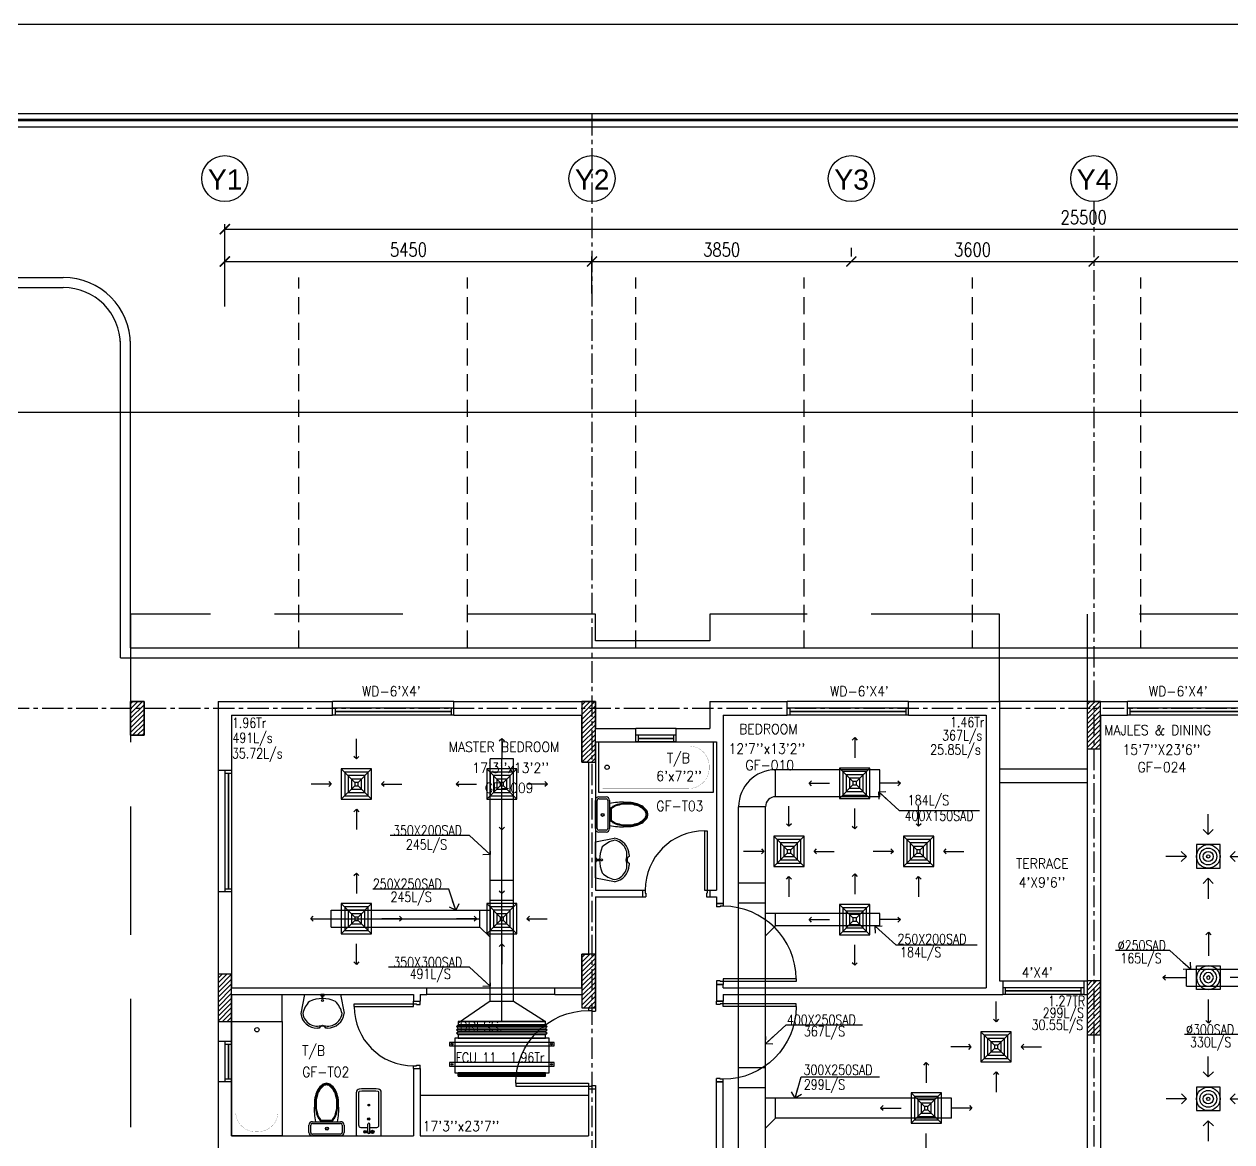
# Model space of a CAD drawing. Header units: millimetres. Extents: x -1288794 to 2153086, y -2701644 to -1335282.
# Drawn here: x 847987 to 865916, y -1480408 to -1463806 of the extents above; entities that cross this region are included whole.
import ezdxf
from ezdxf.enums import TextEntityAlignment as Align

# ---------------------------------------------------------------- set-up
doc = ezdxf.new("R2010")
doc.units = ezdxf.units.MM
doc.header["$LTSCALE"] = 100
doc.header["$PDMODE"] = 34
for name, pattern in [('CENTER', [50.8, 31.75, -6.35, 6.35, -6.35]), ('DASHED', [19.05, 12.7, -6.35]), ('DASHED2', [9.525, 6.35, -3.175])]:
    doc.linetypes.add(name, pattern=pattern)
for name, color, linetype in [('A-ANNO-DIMS', 1, 'Continuous'), ('A-ANNO-SYMB', 33, 'Continuous'), ('A-ANNO-TEXT', 8, 'Continuous'), ('A-AREA', 8, 'CENTER'), ('A-DOOR', 4, 'Continuous'), ('A-FLOR-OVHD', 4, 'DASHED2'), ('A-FLOR-PFIX', 8, 'Continuous'), ('A-FLOR-SPCL', 8, 'Continuous'), ('A-GLAZ', 5, 'Continuous'), ('A-GRID', 253, 'CENTER'), ('A-WALL-FULL', 8, 'Continuous'), ('AC-SAD', 3, 'Continuous'), ('AC-SAD TEXT', 3, 'Continuous'), ('FCU-AC', 160, 'Continuous'), ('L-WALK', 8, 'Continuous'), ('LOGO LINE', 7, 'Continuous'), ('LOGO1LINE', 7, 'Continuous'), ('RAD RIGHT', 1, 'Continuous'), ('RCD RIGHT', 1, 'Continuous'), ('S-COL- HACT.', 9, 'Continuous'), ('S-COL.', 8, 'Continuous'), ('SAD RIGHT', 3, 'Continuous'), ('SCD  RIGHT', 3, 'Continuous')]:
    doc.layers.add(name, color=color, linetype=linetype)
doc.styles.add('ROMANS', font='romans.shx', dxfattribs={"width": 0.8})
doc.styles.add('SANSSERIF', font='sas_____.pfb')
doc.styles.add('SIMPLEX', font='simplex.shx', dxfattribs={"width": 0.8})
doc.dimstyles.new('100 of DIM2', dxfattribs={"dimscale": 0, "dimtxt": 200, "dimasz": 150, "dimexe": 75, "dimexo": 200, "dimgap": 75, "dimtad": 1, "dimdec": 0, "dimrnd": 5, "dimzin": 0, "dimdsep": 46, "dimtxsty": 'ROMANS', "dimblk": 'ARCHTICK', "dimcen": 100, "dimclrd": 94, "dimclre": 94, "dimclrt": 2, "dimadec": 0, "dimazin": 0, "dimtfac": 1, "dimtdec": 0, "dimtofl": 0, "dimtmove": 2, "dimatfit": 3, "dimldrblk": 'OPEN90', "dimfxl": 75, "dimtolj": 1, "dimtzin": 0, "dimarcsym": 0})
pattern_1 = [(45, (1972922.05, -1109556.65), (-35.355339, 35.355339), [])]

# ---------------------------------------------------------------- blocks, each defined once
blk = doc.blocks.new('W-180')
for p, q in [((1800, 100), (0, 100)), ((1800, 0), (0, 0)), ((40, 0), (40, 100)), ((1760, 100), (1760, 0))]:
    blk.add_line(p, q)
at = {"linetype": 'Continuous'}
for p, q in [((1760, 53), (40, 53)), ((1760, 47), (40, 47))]:
    blk.add_line(p, q, dxfattribs=at)
blk = doc.blocks.new('D-120-R1')
for p, q in [((-80, 1180), (-40, 1180)), ((-80, 1180), (-80, 100)), ((-40, 1180), (-40, 55)), ((-1200, 100), (-1160, 100)), ((-1200, 100), (-1200, 0)), ((-1160, 100), (-1160, 55)), ((-1160, 55), (-1150, 55)), ((-1150, 55), (-1150, 0)), ((-80, 100), (0, 100)), ((-50, 55), (-40, 55)), ((-50, 55), (-50, 0)), ((-50, 0), (0, 0)), ((0, 100), (0, 0)), ((-1200, 0), (-1150, 0))]:
    blk.add_line(p, q)
at = {"linetype": 'Continuous'}
blk.add_arc((-80, 100), 1080, 90, 180, dxfattribs=at)
blk = doc.blocks.new('D-100-R1')
for p, q in [((-80, 980), (-80, 100)), ((-80, 980), (-40, 980)), ((-40, 980), (-40, 55)), ((-1000, 100), (-1000, 0)), ((-1000, 100), (-960, 100)), ((-960, 100), (-960, 55)), ((-960, 55), (-950, 55)), ((-950, 55), (-950, 0)), ((-80, 100), (0, 100)), ((-50, 55), (-50, 0)), ((-50, 55), (-40, 55)), ((-50, 0), (0, 0)), ((0, 100), (0, 0)), ((-1000, 0), (-950, 0))]:
    blk.add_line(p, q)
at = {"linetype": 'Continuous'}
blk.add_arc((-80, 100), 880, 90, 180, dxfattribs=at)
blk = doc.blocks.new('W-60')
for p, q in [((600, 100), (0, 100)), ((600, 0), (0, 0)), ((40, 0), (40, 100)), ((560, 100), (560, 0))]:
    blk.add_line(p, q)
at = {"linetype": 'Continuous'}
for p, q in [((560, 53), (40, 53)), ((560, 47), (40, 47))]:
    blk.add_line(p, q, dxfattribs=at)
blk = doc.blocks.new('BIDET-1')
for p, q in [((175, 0), (-175, 0)), ((-185, -10), (-185, -649)), ((-150, -155), (-150, -649)), ((-15, -125), (-120, -125)), ((-39, -59), (-69, -59)), ((-54, -44), (-54, -74)), ((-15, -54), (-15, -174)), ((15, -54), (15, -174)), ((120, -125), (15, -125)), ((39, -59), (69, -59)), ((54, -44), (54, -74)), ((150, -155), (150, -649)), ((185, -10), (185, -649)), ((12, -250), (-12, -250)), ((-9, -259), (9, -241)), ((-9, -241), (9, -259)), ((0, -238), (0, -262))]:
    blk.add_line(p, q)
for centre, radius in [((-54, -59), 25), ((-54, -59), 20), ((-54, -59), 15.2), ((-54, -59), 10.2), ((54, -59), 20), ((54, -59), 15.2), ((54, -59), 10.2), ((0, -250), 17.5), ((0, -250), 12.5), ((0, -457), 12.5), ((0, -457), 10)]:
    blk.add_circle(centre, radius)
for centre, radius, start, end in [((-175, -10), 10, 90, 180), ((175, -10), 10, 0, 90), ((-120, -155), 30, 90, 180), ((0, -54), 20, 318.5904, 221.4096), ((0, -54), 15, 0, 180), ((0, -174), 15, 180, 0), ((120, -155), 30, 0, 90), ((-140, -649), 45, 180, 265.2062), ((-140, -649), 10, 180, 265.2062), ((0, 1020), 1720, 265.2062, 274.7938), ((0, 1020), 1685, 265.2062, 274.7938), ((140, -649), 10, 274.7938, 0), ((140, -649), 45, 274.7938, 0)]:
    blk.add_arc(centre, radius, start, end)
blk = doc.blocks.new('WC-1')
for p, q in [((-210, 0), (210, 0)), ((-260, -160), (-260, -50)), ((-235, -160), (-235, -50)), ((-210, -25), (210, -25)), ((235, -50), (235, -160)), ((260, -50), (260, -160)), ((210, -185), (-210, -185)), ((210, -210), (-210, -210)), ((91, -223), (-91, -223)), ((86, -235), (-86, -235))]:
    blk.add_line(p, q)
for radius in [22.1, 17.1]:
    blk.add_circle((-6, -107), radius)
for centre, radius, start, end in [((-210, -50), 50, 90, 180), ((-210, -160), 50, 180, 270), ((-210, -50), 25, 90, 180), ((-210, -160), 25, 180, 270), ((210, -50), 50, 360, 90), ((210, -50), 25, 360, 90), ((210, -160), 25, 270, 360), ((210, -160), 50, 270, 360), ((722, -383), 904, 168.9529, 184.0632), ((352, -470), 520, 166.4766, 180), ((352, -470), 507, 166.4766, 180), ((178, -428), 341, 149.8586, 166.4766), ((178, -428), 328, 149.8586, 166.4766), ((69, -365), 214, 138.4152, 149.8586), ((69, -365), 201, 139.9943, 149.8586), ((-69, -365), 201, 30.1414, 40.0057), ((-69, -365), 214, 30.1414, 41.5848), ((-178, -428), 328, 13.5234, 30.1414), ((-178, -428), 341, 13.5234, 30.1414), ((-352, -470), 507, 360, 13.5234), ((-352, -470), 520, 360, 13.5234), ((352, -470), 532, 177.5541, 180), ((352, -470), 532, 180, 193.5234), ((352, -470), 520, 180, 193.5234), ((352, -470), 507, 180, 193.5234), ((-352, -470), 507, 346.4766, 360), ((-352, -470), 520, 346.4766, 360), ((-352, -470), 532, 346.4766, 360), ((-352, -470), 532, 360, 2.4459), ((178, -512), 353, 193.5234, 210.1414), ((178, -512), 341, 193.5234, 210.1414), ((178, -512), 328, 193.5234, 210.1414), ((69, -575), 226, 210.1414, 234.4972), ((69, -575), 214, 210.1414, 234.4972), ((69, -575), 201, 210.1414, 234.4972), ((-69, -575), 201, 305.5028, 329.8586), ((-69, -575), 214, 305.5028, 329.8586), ((-69, -575), 226, 305.5028, 329.8586), ((-178, -512), 328, 329.8586, 346.4766), ((-178, -512), 341, 329.8586, 346.4766), ((-178, -512), 353, 329.8586, 346.4766), ((0, -672), 108, 234.4972, 270), ((0, -672), 95.9, 234.4972, 270), ((0, -672), 83.4, 234.4972, 270), ((0, -672), 83.4, 270, 305.5028), ((0, -672), 95.9, 270, 305.5028), ((0, -672), 108, 270, 305.5028)]:
    blk.add_arc(centre, radius, start, end)
at = {"linetype": 'Continuous', "ltscale": 50}
blk.add_arc((-722, -383), 904, 355.9368, 11.0471, dxfattribs=at)
blk = doc.blocks.new('LAV-4')
for p, q in [((-266, 0), (-322, -283)), ((-266, 0), (268, 0)), ((268, 0), (324, -280)), ((-48, -500), (-75, -500)), ((75, -500), (50, -500))]:
    blk.add_line(p, q)
for points in [[(-25, 0), (-25, -18), (25, -18), (25, 0)], [(-9, -20), (-9, -57), (8, -57), (8, -20)]]:
    blk.add_lwpolyline(points, close=True)
blk.add_circle((0, -91), 15.4)
for centre, radius, start, end in [((74, -366), 375, 135.3333, 167.1432), ((0, -539), 477, 66.1261, 113.874), ((-74, -366), 375, 12.5199, 44.6667), ((-75, -250), 250, 187.6784, 270), ((-75, -250), 220, 188.5814, 289.9523), ((75, -250), 220, 250.0878, 350.8515), ((75, -250), 250, 270, 353.0121), ((1, -527), 55.9, 28.7827, 151.2173), ((50, -499), 0, 238.1883, 0)]:
    blk.add_arc(centre, radius, start, end)
blk = doc.blocks.new('BT-2')
blk.add_lwpolyline([(0, 750), (1700, 750), (1700, 0), (0, 0)], close=True)
at = {"const_width": 2}
blk.add_lwpolyline([(60, 690), (1340, 690, -0.414214), (1640, 390), (1640, 360, -0.414214), (1340, 60), (60, 60)], format="xyb", close=True, dxfattribs=at)
blk.add_circle((125, 375), 31.9)
blk = doc.blocks.new('W-120')
for p, q in [((1200, 100), (0, 100)), ((1200, 0), (0, 0)), ((40, 0), (40, 100)), ((1160, 100), (1160, 0))]:
    blk.add_line(p, q)
at = {"linetype": 'Continuous'}
for p, q in [((1160, 53), (40, 53)), ((1160, 47), (40, 47))]:
    blk.add_line(p, q, dxfattribs=at)
blk = doc.blocks.new('_ArchTick')
at = {"color": 0, "linetype": 'ByBlock', "const_width": 0.15}
blk.add_lwpolyline([(-0.5, -0.5), (0.5, 0.5)], dxfattribs=at)
blk = doc.blocks.new('*D520')
at = {"layer": 'A-ANNO-DIMS', "color": 94, "lineweight": -2, "ltscale": 3, "transparency": 16777216}
for p, q in [((860267, -1467131), (860267, -1467256)), ((863867, -1467131), (863867, -1467256)), ((860267, -1467331), (863867, -1467331))]:
    blk.add_line(p, q, dxfattribs=at)
at = {"layer": 'Defpoints', "color": 0, "ltscale": 3, "transparency": 16777216}
for p in [(860267, -1467331), (863867, -1467331), (863867, -1467331)]:
    blk.add_point(p, dxfattribs=at)
at = {"layer": 'A-ANNO-DIMS', "color": 94, "lineweight": -2, "ltscale": 3, "transparency": 16777216, "xscale": 150, "yscale": 150, "zscale": 150, "rotation": 180}
blk.add_blockref('_ArchTick', (860267, -1467331), dxfattribs=at)
at = {"layer": 'A-ANNO-DIMS', "color": 94, "lineweight": -2, "ltscale": 3, "transparency": 16777216, "xscale": 150, "yscale": 150, "zscale": 150}
blk.add_blockref('_ArchTick', (863867, -1467331), dxfattribs=at)
at = {"layer": 'A-ANNO-DIMS', "color": 2, "ltscale": 3, "transparency": 16777216, "insert": (862067, -1467156), "char_height": 200, "attachment_point": 5, "style": 'ROMANS'}
blk.add_mtext('\\A1;3600', dxfattribs=at)
blk = doc.blocks.new('_Open90')
at = {"color": 0, "linetype": 'ByBlock', "lineweight": -2}
for p, q in [((0, 0), (-1, 0)), ((-0.5, 0.5), (0, 0)), ((0, 0), (-0.5, -0.5))]:
    blk.add_line(p, q, dxfattribs=at)
blk = doc.blocks.new('*D522')
at = {"layer": 'A-ANNO-DIMS', "color": 94, "lineweight": -2, "ltscale": 3, "transparency": 16777216}
for p, q in [((850967, -1467807), (850967, -1467256)), ((856417, -1467807), (856417, -1467256)), ((850967, -1467331), (856417, -1467331))]:
    blk.add_line(p, q, dxfattribs=at)
at = {"layer": 'Defpoints', "color": 0, "ltscale": 3, "transparency": 16777216}
for p in [(856417, -1467331), (850967, -1468007), (856417, -1468007)]:
    blk.add_point(p, dxfattribs=at)
at = {"layer": 'A-ANNO-DIMS', "color": 94, "lineweight": -2, "ltscale": 3, "transparency": 16777216, "xscale": 150, "yscale": 150, "zscale": 150, "rotation": 180}
blk.add_blockref('_ArchTick', (850967, -1467331), dxfattribs=at)
at = {"layer": 'A-ANNO-DIMS', "color": 94, "lineweight": -2, "ltscale": 3, "transparency": 16777216, "xscale": 150, "yscale": 150, "zscale": 150}
blk.add_blockref('_ArchTick', (856417, -1467331), dxfattribs=at)
at = {"layer": 'A-ANNO-DIMS', "color": 2, "ltscale": 3, "transparency": 16777216, "insert": (853692, -1467156), "char_height": 200, "attachment_point": 5, "style": 'ROMANS'}
blk.add_mtext('\\A1;5450', dxfattribs=at)
blk = doc.blocks.new('*D523')
at = {"layer": 'A-ANNO-DIMS', "color": 94, "lineweight": -2, "ltscale": 3, "transparency": 16777216}
for p, q in [((860267, -1467131), (860267, -1467256)), ((856417, -1467807), (856417, -1467256)), ((856417, -1467331), (860267, -1467331))]:
    blk.add_line(p, q, dxfattribs=at)
at = {"layer": 'Defpoints', "color": 0, "ltscale": 3, "transparency": 16777216}
for p in [(860267, -1467331), (860267, -1467331), (856417, -1468007)]:
    blk.add_point(p, dxfattribs=at)
at = {"layer": 'A-ANNO-DIMS', "color": 94, "lineweight": -2, "ltscale": 3, "transparency": 16777216, "xscale": 150, "yscale": 150, "zscale": 150, "rotation": 180}
blk.add_blockref('_ArchTick', (856417, -1467331), dxfattribs=at)
at = {"layer": 'A-ANNO-DIMS', "color": 94, "lineweight": -2, "ltscale": 3, "transparency": 16777216, "xscale": 150, "yscale": 150, "zscale": 150}
blk.add_blockref('_ArchTick', (860267, -1467331), dxfattribs=at)
at = {"layer": 'A-ANNO-DIMS', "color": 2, "ltscale": 3, "transparency": 16777216, "insert": (858342, -1467156), "char_height": 200, "attachment_point": 5, "style": 'ROMANS'}
blk.add_mtext('\\A1;3850', dxfattribs=at)
blk = doc.blocks.new('*D524')
at = {"layer": 'A-ANNO-DIMS', "color": 94, "lineweight": -2, "ltscale": 3, "transparency": 16777216}
for p, q in [((863867, -1467131), (863867, -1467256)), ((868817, -1467131), (868817, -1467256)), ((863867, -1467331), (868817, -1467331))]:
    blk.add_line(p, q, dxfattribs=at)
at = {"layer": 'Defpoints', "color": 0, "ltscale": 3, "transparency": 16777216}
for p in [(863867, -1467331), (868817, -1467331), (868817, -1467331)]:
    blk.add_point(p, dxfattribs=at)
at = {"layer": 'A-ANNO-DIMS', "color": 94, "lineweight": -2, "ltscale": 3, "transparency": 16777216, "xscale": 150, "yscale": 150, "zscale": 150, "rotation": 180}
blk.add_blockref('_ArchTick', (863867, -1467331), dxfattribs=at)
at = {"layer": 'A-ANNO-DIMS', "color": 94, "lineweight": -2, "ltscale": 3, "transparency": 16777216, "xscale": 150, "yscale": 150, "zscale": 150}
blk.add_blockref('_ArchTick', (868817, -1467331), dxfattribs=at)
at = {"layer": 'A-ANNO-DIMS', "color": 2, "ltscale": 3, "transparency": 16777216, "insert": (866342, -1467156), "char_height": 200, "attachment_point": 5, "style": 'ROMANS'}
blk.add_mtext('\\A1;4950', dxfattribs=at)
blk = doc.blocks.new('*D525')
at = {"layer": 'A-ANNO-DIMS', "color": 94, "lineweight": -2, "ltscale": 3, "transparency": 16777216}
for p, q in [((850967, -1468002), (850967, -1466776)), ((876467, -1468002), (876467, -1466776)), ((850967, -1466851), (876467, -1466851))]:
    blk.add_line(p, q, dxfattribs=at)
at = {"layer": 'Defpoints', "color": 0, "ltscale": 3, "transparency": 16777216}
for p in [(876467, -1466851), (850967, -1468202), (876467, -1468202)]:
    blk.add_point(p, dxfattribs=at)
at = {"layer": 'A-ANNO-DIMS', "color": 94, "lineweight": -2, "ltscale": 3, "transparency": 16777216, "xscale": 150, "yscale": 150, "zscale": 150, "rotation": 180}
blk.add_blockref('_ArchTick', (850967, -1466851), dxfattribs=at)
at = {"layer": 'A-ANNO-DIMS', "color": 94, "lineweight": -2, "ltscale": 3, "transparency": 16777216, "xscale": 150, "yscale": 150, "zscale": 150}
blk.add_blockref('_ArchTick', (876467, -1466851), dxfattribs=at)
at = {"layer": 'A-ANNO-DIMS', "color": 2, "ltscale": 3, "transparency": 16777216, "insert": (863717, -1466676), "char_height": 200, "attachment_point": 5, "style": 'ROMANS'}
blk.add_mtext('\\A1;25500', dxfattribs=at)
blk = doc.blocks.new('fcu 2 tr')
h = blk.add_hatch()
h.set_pattern_fill('NET', color=3)
h.paths.add_polyline_path([(80954, -1588493), (79654, -1588493), (79654, -1588543), (80954, -1588543)])
at = {"layer": 'FCU-AC'}
for p, q in [((79654, -1587780), (79629, -1587805)), ((80979, -1587805), (79629, -1587805)), ((79654, -1587830), (79629, -1587805)), ((80954, -1587780), (79654, -1587780)), ((80954, -1587780), (80979, -1587805)), ((80954, -1587830), (80979, -1587805)), ((79654, -1587830), (79629, -1587855)), ((80979, -1587855), (79629, -1587855)), ((79654, -1587880), (79629, -1587855)), ((79654, -1587880), (79629, -1587905)), ((80979, -1587905), (79629, -1587905)), ((79654, -1587930), (79629, -1587905)), ((80954, -1587830), (79654, -1587830)), ((80954, -1587830), (79654, -1587830)), ((80954, -1587880), (79654, -1587880)), ((80954, -1587880), (79654, -1587880)), ((80954, -1587830), (80979, -1587855)), ((80954, -1587880), (80979, -1587855)), ((80954, -1587880), (80979, -1587905)), ((80954, -1587930), (80979, -1587905))]:
    blk.add_line(p, q, dxfattribs=at)
at = {"layer": 'FCU-AC', "color": 1}
for p, q in [((80954, -1587730), (79654, -1587730)), ((79654, -1587730), (79654, -1587780)), ((79654, -1587780), (80954, -1587780)), ((80954, -1587780), (80954, -1587730)), ((80954, -1587930), (79654, -1587930)), ((79654, -1587930), (79654, -1587980)), ((79654, -1587980), (80954, -1587980)), ((80954, -1587980), (80954, -1587930))]:
    blk.add_line(p, q, dxfattribs=at)
at = {"layer": 'FCU-AC'}
blk.add_lwpolyline([(79604, -1588493), (81004, -1588493), (81004, -1587980), (79604, -1587980)], close=True, dxfattribs=at)
at = {"layer": 'FCU-AC', "color": 6}
for points in [[(79529, -1588093), (81079, -1588093), (81079, -1588043), (79529, -1588043)], [(79529, -1588393), (81079, -1588393), (81079, -1588343), (79529, -1588343)]]:
    blk.add_lwpolyline(points, close=True, dxfattribs=at)
at = {"layer": 'FCU-AC', "color": 3}
blk.add_lwpolyline([(79654, -1588543), (80954, -1588543), (80954, -1588493), (79654, -1588493)], close=True, dxfattribs=at)
at = {"layer": 'FCU-AC', "color": 6}
for centre in [(79566, -1588068), (81041, -1588068), (79566, -1588368), (81041, -1588368)]:
    blk.add_circle(centre, 12.5, dxfattribs=at)
blk = doc.blocks.new('SD RIGHT')
at = {"layer": 'SAD RIGHT'}
for p, q in [((-225, 225), (-25, 25)), ((225, 225), (25, 25)), ((-25, -25), (-225, -225)), ((225, -225), (25, -25))]:
    blk.add_line(p, q, dxfattribs=at)
for points in [[(-225, -225), (225, -225), (225, 225), (-225, 225)], [(-175, -175), (175, -175), (175, 175), (-175, 175)], [(-125, -125), (125, -125), (125, 125), (-125, 125)], [(-75, -75), (75, -75), (75, 75), (-75, 75)], [(-25, -25), (25, -25), (25, 25), (-25, 25)]]:
    blk.add_lwpolyline(points, close=True, dxfattribs=at)
for points in [[(0, 678), (0, 375)], [(-678, 0), (-375, 0)], [(678, 0), (375, 0)], [(0, -678), (0, -375)]]:
    blk.add_leader(points, dimstyle='100 of DIM2', override={"dimscale": 1, "dimasz": 75, "dimtad": 0, "dimclrd": 256, "dimfxl": 0.2}, dxfattribs=at)
blk = doc.blocks.new('RAD RIGHT CENTER')
at = {"layer": 'RAD RIGHT'}
for p, q in [((-225, 225), (-25, 25)), ((225, 225), (25, 25)), ((-25, -25), (-225, -225)), ((25, -25), (225, -225))]:
    blk.add_line(p, q, dxfattribs=at)
for points in [[(-225, -225), (225, -225), (225, 225), (-225, 225)], [(-175, -175), (175, -175), (175, 175), (-175, 175)], [(-125, -125), (125, -125), (125, 125), (-125, 125)], [(-75, -75), (75, -75), (75, 75), (-75, 75)], [(-25, -25), (25, -25), (25, 25), (-25, 25)]]:
    blk.add_lwpolyline(points, close=True, dxfattribs=at)
for points in [[(0, 373), (0, 673)], [(-373, 0), (-673, 0)], [(373, 0), (673, 0)], [(0, -373), (0, -673)]]:
    blk.add_leader(points, dimstyle='100 of DIM2', override={"dimscale": 1, "dimasz": 75, "dimtad": 0, "dimclrd": 1, "dimfxl": 0.2}, dxfattribs=at)
blk = doc.blocks.new('cdcdcd')
at = {"layer": 'RCD RIGHT'}
blk.add_lwpolyline([(-175, -175), (175, -175), (175, 175), (-175, 175)], close=True, dxfattribs=at)
for radius in [175, 125, 75, 25]:
    blk.add_circle((0, 0), radius, dxfattribs=at)
for points in [[(0, 325), (0, 628)], [(-325, 0), (-628, 0)], [(325, 0), (628, 0)], [(0, -325), (0, -628)]]:
    blk.add_leader(points, dimstyle='100 of DIM2', override={"dimscale": 1, "dimtad": 0, "dimcen": 150, "dimclrd": 256, "dimclre": 256, "dimfxl": 0.2}, dxfattribs=at)
blk = doc.blocks.new('abcd')
at = {"layer": 'SCD  RIGHT'}
blk.add_lwpolyline([(558555, -1481705), (558905, -1481705), (558905, -1481355), (558555, -1481355)], close=True, dxfattribs=at)
for radius in [175, 125, 75, 25]:
    blk.add_circle((558730, -1481530), radius, dxfattribs=at)
for points in [[(558730, -1480856), (558730, -1481205)], [(558056, -1481530), (558405, -1481530)], [(559404, -1481530), (559055, -1481530)], [(558730, -1482204), (558730, -1481855)]]:
    blk.add_leader(points, dimstyle='100 of DIM2', override={"dimscale": 1, "dimasz": 75, "dimtad": 0, "dimclrd": 3, "dimfxl": 0.2}, dxfattribs=at)

msp = doc.modelspace()

# ---------------------------------------------------------------- hatches: boundary and pattern name
at = {"layer": 'S-COL- HACT.', "linetype": 'Continuous', "ltscale": 3}
h = msp.add_hatch(dxfattribs=at)
h.set_pattern_fill('ANSI31', color=256, scale=400, style=0)
h.set_pattern_definition(pattern_1)
h.paths.add_polyline_path([(849766.9, -1474368.6), (849766.9, -1473868.6), (849566.9, -1473868.6), (849566.9, -1474368.6)])
h = msp.add_hatch(dxfattribs=at)
h.set_pattern_fill('ANSI31', color=256, scale=400, style=0)
h.set_pattern_definition(pattern_1)
h.paths.add_polyline_path([(856466.9, -1474768.6), (856466.9, -1473868.6), (856266.9, -1473868.6), (856266.9, -1474768.6)])
h = msp.add_hatch(dxfattribs=at)
h.set_pattern_fill('ANSI31', color=256, scale=400, style=0)
h.set_pattern_definition(pattern_1)
h.paths.add_polyline_path([(863766.9, -1473868.6), (863766.9, -1474568.6), (863966.9, -1474568.6), (863966.9, -1473868.6)])
h = msp.add_hatch(dxfattribs=at)
h.set_pattern_fill('ANSI31', color=256, scale=400, style=0)
h.set_pattern_definition(pattern_1)
h.paths.add_polyline_path([(856466.9, -1478418.6), (856466.9, -1477618.6), (856266.9, -1477618.6), (856266.9, -1478418.6)])
h = msp.add_hatch(dxfattribs=at)
h.set_pattern_fill('ANSI31', color=256, scale=400, style=0)
h.set_pattern_definition(pattern_1)
h.paths.add_polyline_path([(850866.9, -1477918.6), (850866.9, -1478618.6), (851066.9, -1478618.6), (851066.9, -1477918.6)])
h = msp.add_hatch(dxfattribs=at)
h.set_pattern_fill('ANSI31', color=256, scale=400, style=0)
h.set_pattern_definition(pattern_1)
h.paths.add_polyline_path([(863966.9, -1478818.6), (863966.9, -1478018.6), (863766.9, -1478018.6), (863766.9, -1478818.6)])

# ---------------------------------------------------------------- linework, layer by layer
for p, q in [((851066.9, -1478118.6), (853703.4, -1478118.6)), ((856366.9, -1479718.6), (853866.9, -1479718.6)), ((853866.9, -1480318.6), (856366.9, -1480318.6))]:
    msp.add_line(p, q)
at = {"layer": 'A-ANNO-SYMB', "ltscale": 3}
for centre in [(850966.9, -1466100.5), (856416.9, -1466100.5), (860266.9, -1466100.5), (863866.9, -1466100.5)]:
    msp.add_circle(centre, 342.2, dxfattribs=at)
at = {"layer": 'A-AREA', "ltscale": 15}
msp.add_line((846566.9, -1469568.6), (878666.9, -1469568.6), dxfattribs=at)
at = {"layer": 'A-FLOR-OVHD', "linetype": 'Continuous', "ltscale": 3}
for p, q in [((853966.9, -1478118.6), (855866.9, -1478118.6)), ((855866.9, -1478218.6), (853966.9, -1478218.6))]:
    msp.add_line(p, q, dxfattribs=at)
at = {"layer": 'A-FLOR-OVHD', "ltscale": 3}
msp.add_lwpolyline([(872166.9, -1472568.6), (863766.9, -1472568.6), (863766.9, -1473868.6), (862466.9, -1473868.6), (862466.9, -1472568.6), (858166.9, -1472568.6), (858166.9, -1472968.6), (856466.9, -1472968.6), (856466.9, -1472568.6), (849566.9, -1472568.6), (849566.9, -1482218.6), (848566.9, -1482218.6), (848566.9, -1486718.6)], dxfattribs=at)
at = {"layer": 'A-FLOR-PFIX', "ltscale": 3}
msp.add_line((851816.9, -1478618.6), (851816.9, -1478218.6), dxfattribs=at)
at = {"layer": 'A-FLOR-SPCL', "ltscale": 3}
for p, q in [((862466.9, -1474868.6), (863766.9, -1474868.6)), ((862466.9, -1475068.6), (863766.9, -1475068.6))]:
    msp.add_line(p, q, dxfattribs=at)
at = {"layer": 'A-GLAZ', "ltscale": 3}
for p, q in [((854366.9, -1473868.6), (852566.9, -1473868.6)), ((861116.9, -1473868.6), (859316.9, -1473868.6)), ((866166.9, -1473868.6), (864366.9, -1473868.6)), ((857666.9, -1474268.6), (857066.9, -1474268.6)), ((850866.9, -1474893.6), (850866.9, -1476693.6)), ((862516.9, -1478018.6), (863716.9, -1478018.6)), ((850866.9, -1478918.6), (850866.9, -1479518.6))]:
    msp.add_line(p, q, dxfattribs=at)
at = {"layer": 'A-GRID', "ltscale": 0.1}
for p, q in [((856416.9, -1465142.6), (856416.9, -1513277)), ((863866.9, -1466442.6), (863866.9, -1514577)), ((839109.7, -1473968.6), (882649.2, -1473968.6))]:
    msp.add_line(p, q, dxfattribs=at)
at = {"layer": 'A-WALL-FULL', "ltscale": 3}
for p, q in [((850866.9, -1473868.6), (852566.9, -1473868.6)), ((850866.9, -1473868.6), (850866.9, -1474893.6)), ((852566.9, -1474068.6), (852566.9, -1473868.6)), ((854366.9, -1473868.6), (856466.9, -1473868.6)), ((854366.9, -1474068.6), (854366.9, -1473868.6)), ((856466.9, -1473868.6), (856466.9, -1474268.6)), ((858166.9, -1473868.6), (859316.9, -1473868.6)), ((858166.9, -1473868.6), (858166.9, -1474268.6)), ((859316.9, -1474068.6), (859316.9, -1473868.6)), ((861116.9, -1473868.6), (862466.9, -1473868.6)), ((861116.9, -1474068.6), (861116.9, -1473868.6)), ((862466.9, -1473868.6), (862466.9, -1478018.6)), ((863766.9, -1473868.6), (864366.9, -1473868.6)), ((863766.9, -1473868.6), (863766.9, -1478018.6)), ((864366.9, -1474068.6), (864366.9, -1473868.6)), ((851066.9, -1474068.6), (852566.9, -1474068.6)), ((851066.9, -1474068.6), (851066.9, -1474893.6)), ((854366.9, -1474068.6), (856266.9, -1474068.6)), ((858366.9, -1474068.6), (859316.9, -1474068.6)), ((858366.9, -1474068.6), (858366.9, -1476868.6)), ((861116.9, -1474068.6), (862266.9, -1474068.6)), ((862266.9, -1474068.6), (862266.9, -1478118.6)), ((863966.9, -1474068.6), (864366.9, -1474068.6)), ((863966.9, -1474068.6), (863966.9, -1481268.6)), ((856466.9, -1474268.6), (857066.9, -1474268.6)), ((857066.9, -1474468.6), (857066.9, -1474268.6)), ((857666.9, -1474268.6), (858166.9, -1474268.6)), ((857666.9, -1474468.6), (857666.9, -1474268.6)), ((856466.9, -1474468.6), (857066.9, -1474468.6)), ((856466.9, -1474468.6), (856466.9, -1476668.6)), ((857666.9, -1474468.6), (858266.9, -1474468.6)), ((858266.9, -1474468.6), (858266.9, -1476668.6)), ((856366.9, -1474768.6), (856366.9, -1477618.6)), ((851066.9, -1474893.6), (850866.9, -1474893.6)), ((850866.9, -1476693.6), (850866.9, -1478918.6)), ((851066.9, -1476693.6), (850866.9, -1476693.6)), ((851066.9, -1476693.6), (851066.9, -1478118.6)), ((856466.9, -1476668.6), (857166.9, -1476668.6)), ((856466.9, -1476768.6), (857166.9, -1476768.6)), ((856466.9, -1476768.6), (856466.9, -1478418.6)), ((857166.9, -1476668.6), (857166.9, -1476768.6)), ((858166.9, -1476668.6), (858166.9, -1476768.6)), ((858166.9, -1476668.6), (858266.9, -1476668.6)), ((858166.9, -1476768.6), (858266.9, -1476768.6)), ((858266.9, -1476768.6), (858266.9, -1476868.6)), ((858266.9, -1476868.6), (858366.9, -1476868.6)), ((858266.9, -1478068.6), (858266.9, -1478318.6)), ((858266.9, -1478068.6), (858366.9, -1478068.6)), ((858366.9, -1478118.6), (858366.9, -1478068.6)), ((862466.9, -1478018.6), (862516.9, -1478018.6)), ((862516.9, -1478018.6), (862516.9, -1478218.6)), ((863716.9, -1478018.6), (863766.9, -1478018.6)), ((863716.9, -1478018.6), (863716.9, -1478218.6)), ((851066.9, -1478118.6), (853966.9, -1478118.6)), ((851066.9, -1478218.6), (853766.9, -1478218.6)), ((851066.9, -1478218.6), (851066.9, -1478918.6)), ((853766.9, -1478218.6), (853766.9, -1478318.6)), ((853866.9, -1478218.6), (853966.9, -1478218.6)), ((853866.9, -1478218.6), (853866.9, -1478318.6)), ((853966.9, -1478218.6), (853966.9, -1478118.6)), ((855866.9, -1478118.6), (856266.9, -1478118.6)), ((855866.9, -1478218.6), (855866.9, -1478118.6)), ((855866.9, -1478218.6), (856266.9, -1478218.6)), ((858366.9, -1478118.6), (862266.9, -1478118.6)), ((858366.9, -1478218.6), (862516.9, -1478218.6)), ((858366.9, -1478218.6), (858366.9, -1478318.6)), ((863716.9, -1478218.6), (863766.9, -1478218.6)), ((863766.9, -1478218.6), (863766.9, -1481518.6)), ((853766.9, -1478318.6), (853866.9, -1478318.6)), ((856366.9, -1478418.6), (856466.9, -1478418.6)), ((858266.9, -1478318.6), (858366.9, -1478318.6)), ((851066.9, -1478918.6), (850866.9, -1478918.6)), ((853766.9, -1479318.6), (853866.9, -1479318.6)), ((853766.9, -1479318.6), (853766.9, -1480318.6)), ((853866.9, -1479318.6), (853866.9, -1480318.6)), ((850866.9, -1479518.6), (850866.9, -1480218.6)), ((851066.9, -1479518.6), (850866.9, -1479518.6)), ((851066.9, -1479518.6), (851066.9, -1480318.6)), ((858266.9, -1479518.6), (858366.9, -1479518.6)), ((858266.9, -1481518.6), (858266.9, -1479518.6)), ((858366.9, -1481518.6), (858366.9, -1479518.6)), ((856366.9, -1479618.6), (856466.9, -1479618.6)), ((856366.9, -1479618.6), (856366.9, -1480318.6)), ((856466.9, -1479618.6), (856466.9, -1481518.6)), ((850866.9, -1480218.6), (850866.9, -1480218.6)), ((850866.9, -1480218.6), (850866.9, -1481468.6)), ((851066.9, -1480318.6), (853766.9, -1480318.6))]:
    msp.add_line(p, q, dxfattribs=at)
at = {"layer": 'A-WALL-FULL', "linetype": 'Continuous', "ltscale": 3}
for p, q in [((856266.9, -1474768.6), (856266.9, -1474068.6)), ((856366.9, -1474768.6), (856266.9, -1474768.6)), ((856266.9, -1478118.6), (856266.9, -1477618.6)), ((856266.9, -1477618.6), (856366.9, -1477618.6)), ((856266.9, -1478218.6), (856266.9, -1478418.6)), ((856266.9, -1478418.6), (856466.9, -1478418.6))]:
    msp.add_line(p, q, dxfattribs=at)
msp.add_lwpolyline([(849566.9, -1473868.6), (849766.9, -1473868.6), (849766.9, -1474368.6), (849566.9, -1474368.6)], close=True, dxfattribs=at)
at = {"layer": 'AC-SAD'}
for p, q in [((854903.7, -1478318.6), (854903.7, -1474718.6)), ((855253.7, -1474718.6), (854903.7, -1474718.6)), ((855078.7, -1478618.6), (855078.7, -1474718.6)), ((855253.7, -1478318.6), (855253.7, -1474718.6)), ((860691.9, -1474881.1), (859143.6, -1474881.1)), ((859143.6, -1475281.1), (859143.6, -1474881.1)), ((860691.9, -1475281.1), (860691.9, -1474881.1)), ((860691.9, -1475281.1), (859143.6, -1475281.1)), ((858593.6, -1481718.6), (858593.6, -1475431.1)), ((858993.6, -1475431.1), (858593.6, -1475431.1, 0)), ((858993.6, -1481718.6), (858993.6, -1475431.1)), ((854903.7, -1476518.6), (855253.7, -1476518.6)), ((858993.6, -1476564.1), (858593.6, -1476564.1)), ((854903.7, -1476818.6), (855253.7, -1476818.6)), ((852545.5, -1476968.6), (854903.7, -1476968.6)), ((852545.5, -1477218.6), (852545.5, -1476968.6)), ((854753.7, -1477218.6), (854753.7, -1476968.6)), ((858993.6, -1476864.1), (858593.6, -1476864.1)), ((852545.5, -1477093.6), (854753.7, -1477093.6)), ((860691.9, -1477014.1), (858993.6, -1477014.1)), ((859143.6, -1477198.1), (859143.6, -1477014.1)), ((860691.9, -1477198.1), (860691.9, -1477014.1)), ((852545.5, -1477218.6), (854753.7, -1477218.6)), ((854903.7, -1477368.6), (854753.7, -1477218.6)), ((858993.6, -1477348.1), (859143.6, -1477198.1)), ((860691.9, -1477198.1), (859143.6, -1477198.1)), ((865242.3, -1477844.1), (866316.5, -1477843.7)), ((865242.4, -1478094.1), (865242.3, -1477844.1)), ((865242.4, -1478094.1), (866316.6, -1478093.7)), ((854903.7, -1478318.6), (854428.7, -1478643.6)), ((854903.7, -1478318.6), (855253.7, -1478318.6)), ((855253.7, -1478318.6), (855728.7, -1478618.6)), ((854428.7, -1478618.6), (855728.7, -1478618.6)), ((858993.6, -1479306.9), (858593.6, -1479306.9)), ((858993.6, -1479606.9), (858593.6, -1479606.9)), ((861755, -1479756.9), (858993.6, -1479756.9)), ((859143.6, -1480056.9), (859143.6, -1479756.9)), ((861755, -1480056.9), (861755, -1479756.9)), ((858993.6, -1480206.9), (859143.6, -1480056.9)), ((861755, -1480056.9), (859143.6, -1480056.9))]:
    msp.add_line(p, q, dxfattribs=at)
for radius in [550, 150]:
    msp.add_arc((859143.6, -1475431.1, 0), radius, 90, 180, dxfattribs=at)
at = {"layer": 'L-WALK', "ltscale": 15}
for p, q in [((846152.7, -1467568.6), (848566.9, -1467568.6)), ((846152.7, -1467718.6), (848566.9, -1467718.6))]:
    msp.add_line(p, q, dxfattribs=at)
at = {"layer": 'L-WALK', "linetype": 'DASHED', "ltscale": 0.2}
for p, q in [((852066.9, -1473068.6), (852066.9, -1467568.6)), ((854566.9, -1473068.6), (854566.9, -1467568.6)), ((857066.9, -1473068.6), (857066.9, -1467568.6)), ((859566.9, -1473068.6), (859566.9, -1467568.6)), ((862066.9, -1473068.6), (862066.9, -1467568.6)), ((864566.9, -1473068.6), (864566.9, -1467568.6))]:
    msp.add_line(p, q, dxfattribs=at)
at = {"layer": 'L-WALK', "ltscale": 3}
for p, q in [((849416.9, -1473218.6), (849416.9, -1468517.4)), ((849566.9, -1473068.6), (849566.9, -1468517.4)), ((849566.9, -1473068.6), (872066.9, -1473068.6)), ((849416.9, -1473218.6), (872166.9, -1473218.6))]:
    msp.add_line(p, q, dxfattribs=at)
for radius in [1000, 850]:
    msp.add_arc((848566.9, -1468568.6), radius, 0, 90, dxfattribs=at)
at = {"layer": 'LOGO LINE'}
msp.add_lwpolyline([(905103, -1519493.9), (826345, -1519493.9), (826345, -1463806.4), (905103, -1463806.4)], close=True, dxfattribs=at)
at = {"layer": 'LOGO1LINE'}
for points in [[(903777.1, -1518168), (827670.9, -1518168), (827670.9, -1465132.3), (903777.1, -1465132.3)], [(893468.4, -1517969.1), (827869.8, -1517969.1), (827869.8, -1465331.1), (893468.4, -1465331.1)]]:
    msp.add_lwpolyline(points, close=True, dxfattribs=at)
at = {"layer": 'LOGO1LINE', "const_width": 39.8}
msp.add_lwpolyline([(903677.7, -1518068.5), (827770.3, -1518068.5), (827770.3, -1465231.7), (903677.7, -1465231.7)], close=True, dxfattribs=at)
at = {"layer": 'S-COL.', "linetype": 'Continuous', "ltscale": 3}
for points in [[(849766.9, -1474368.6), (849766.9, -1473868.6), (849566.9, -1473868.6), (849566.9, -1474368.6)], [(849766.9, -1474368.6), (849766.9, -1473868.6), (849566.9, -1473868.6), (849566.9, -1474368.6)], [(856466.9, -1474768.6), (856466.9, -1473868.6), (856266.9, -1473868.6), (856266.9, -1474768.6)], [(863766.9, -1473868.6), (863766.9, -1474568.6), (863966.9, -1474568.6), (863966.9, -1473868.6)], [(856466.9, -1478418.6), (856466.9, -1477618.6), (856266.9, -1477618.6), (856266.9, -1478418.6)], [(856466.9, -1478418.6), (856466.9, -1477618.6), (856266.9, -1477618.6), (856266.9, -1478418.6)], [(856466.9, -1478418.6), (856466.9, -1477618.6), (856266.9, -1477618.6), (856266.9, -1478418.6)], [(850866.9, -1477918.6), (850866.9, -1478618.6), (851066.9, -1478618.6), (851066.9, -1477918.6)], [(850866.9, -1477918.6), (850866.9, -1478618.6), (851066.9, -1478618.6), (851066.9, -1477918.6)], [(850866.9, -1477918.6), (850866.9, -1478618.6), (851066.9, -1478618.6), (851066.9, -1477918.6)], [(863966.9, -1478818.6), (863966.9, -1478018.6), (863766.9, -1478018.6), (863766.9, -1478818.6)], [(863966.9, -1478818.6), (863966.9, -1478018.6), (863766.9, -1478018.6), (863766.9, -1478818.6)], [(863966.9, -1478818.6), (863966.9, -1478018.6), (863766.9, -1478018.6), (863766.9, -1478818.6)]]:
    msp.add_lwpolyline(points, close=True, dxfattribs=at)

# ---------------------------------------------------------------- block references
at = {"layer": 'A-DOOR', "ltscale": 3}
msp.add_blockref('D-100-R1', (858166.9, -1476768.6), dxfattribs=at)
for name, p, rotation in [('D-120-R1', (858266.9, -1478068.6), 270), ('D-100-R1', (853866.9, -1478318.6), 90)]:
    msp.add_blockref(name, p, dxfattribs=dict(at, rotation=rotation))
at = {"layer": 'A-DOOR', "ltscale": 3, "xscale": -1}
for p, rotation in [((856466.9, -1479618.6), 90), ((858266.9, -1478318.6), 270)]:
    msp.add_blockref('D-120-R1', p, dxfattribs=dict(at, rotation=rotation))
at = {"layer": 'A-FLOR-PFIX', "ltscale": 3}
for name, p in [('BT-2', (856516.9, -1475218.6)), ('LAV-4', (852415.2, -1478218.6))]:
    msp.add_blockref(name, p, dxfattribs=at)
for name, p, rotation in [('WC-1', (856466.9, -1475545.7), 90), ('LAV-4', (856466.9, -1476220.8), 90), ('BT-2', (851066.9, -1478618.6), 270), ('WC-1', (852475.7, -1480318.6), 180), ('BIDET-1', (853103.9, -1480318.6), 180)]:
    msp.add_blockref(name, p, dxfattribs=dict(at, rotation=rotation))
at = {"layer": 'A-GLAZ', "ltscale": 3}
for name, p in [('W-180', (852566.9, -1474068.6)), ('W-180', (859316.9, -1474068.6)), ('W-180', (864366.9, -1474068.6)), ('W-60', (857066.9, -1474468.6)), ('W-120', (862516.9, -1478218.6))]:
    msp.add_blockref(name, p, dxfattribs=at)
at = {"layer": 'A-GLAZ', "ltscale": 3, "rotation": 90}
for name, p in [('W-180', (851066.9, -1476693.6)), ('W-60', (851066.9, -1479518.6))]:
    msp.add_blockref(name, p, dxfattribs=at)
at = {"layer": 'FCU-AC'}
msp.add_blockref('fcu 2 tr', (774775.1, 109111.4), dxfattribs=at)
at = {"layer": 'RAD RIGHT'}
for p in [(852920.5, -1475093.6), (859341.9, -1476093.6), (861265.8, -1476093.6), (855078.7, -1477093.6), (862415.5, -1478996.6)]:
    msp.add_blockref('RAD RIGHT CENTER', p, dxfattribs=at)
at = {"layer": 'RCD RIGHT'}
for p in [(865566.1, -1476168.6), (865566.9, -1479769.4)]:
    msp.add_blockref('cdcdcd', p, dxfattribs=at)
at = {"layer": 'SAD RIGHT'}
for p in [(855078.7, -1475093.6), (860316.9, -1475081.1), (852920.5, -1477093.6), (860316.9, -1477106.1), (861380, -1479906.9)]:
    msp.add_blockref('SD RIGHT', p, dxfattribs=at)
at = {"layer": 'SCD  RIGHT', "xscale": -1}
msp.add_blockref('abcd', (1424297.4, 3561.4), dxfattribs=at)

# ---------------------------------------------------------------- texts
at = {"layer": 'A-ANNO-TEXT', "style": 'SANSSERIF'}
for s, p in [('Y1', (850971.5, -1466265)), ('Y2', (856421.5, -1466265)), ('Y3', (860271.5, -1466265)), ('Y4', (863871.5, -1466265))]:
    msp.add_text(s, height=300, dxfattribs=at).set_placement(p, align=Align.CENTER)
at = {"layer": 'A-ANNO-TEXT', "style": 'ROMANS', "width": 0.9}
for s, p in [("WD-6'X4'", (853001.9, -1473790.5)), ("WD-6'X4'", (859950.9, -1473790.5)), ("WD-6'X4'", (864683.9, -1473790.5)), ('BEDROOM', (858601.5, -1474351.6)), ('MAJLES & DINING', (864020.8, -1474366.9)), ('MASTER BEDROOM', (854290.2, -1474617.1)), ("12'7''x13'2''", (858444.6, -1474642.1)), ('T/B', (857529.7, -1474782.3)), ("15'7''X23'6''", (864294.1, -1474657.4)), ("17'3''x13'2''", (854639.8, -1474927.2)), ('GF-010', (858695.1, -1474888.7)), ('GF-024', (864516.2, -1474918.4)), ("6'x7'2''", (857372.2, -1475049.6)), ('GF-009', (854826, -1475226.1)), ('GF-T03', (857372.2, -1475494.6)), ('TERRACE', (862713.6, -1476350.2)), ("4'X9'6''", (862750.8, -1476629.5)), ("4'X4' ", (862795.8, -1477966.4)), ('DRESS.', (854450, -1478768.6)), ('T/B', (852114.6, -1479127.7)), ('GF-T02', (852114.6, -1479445.7)), ("17'3''x23'7''", (853903.9, -1480248.6))]:
    msp.add_text(s, height=150, dxfattribs=at).set_placement(p)
at = {"layer": 'AC-SAD TEXT', "style": 'SIMPLEX', "width": 0.8}
for s, p in [('1.96Tr', (851072.5, -1474258.5)), ('1.46Tr', (861732.2, -1474248.6)), ('491L/s', (851079.7, -1474482)), ('367L/s', (861616.1, -1474445.5)), ('25.85L/s', (861438.3, -1474656.8)), ('35.72L/s', (851072.5, -1474712.7)), ('184L/S', (861106.5, -1475407.5)), ('400X150SAD', (861058.8, -1475638.4)), ('350X200SAD', (853463.6, -1475859.3)), ('245L/S', (853655, -1476067)), ('250X250SAD', (853163.6, -1476652.4)), ('245L/S', (853426.5, -1476845.1)), ('250X200SAD', (860953.1, -1477470.9)), ('184L/S', (860991.8, -1477665.1)), ('%%C250SAD', (864222.7, -1477565.3)), ('350X300SAD', (853467.5, -1477815)), ('165L/S', (864261.7, -1477754.8)), ('491L/S', (853710, -1477986.4)), ('1.27TR', (863188.4, -1478390.8)), ('299L/S', (863108.2, -1478566.2)), ('400X250SAD', (859310.7, -1478671.1)), ('30.55L/S', (862943.3, -1478744.6)), ('367L/S', (859563.1, -1478839.6)), ('%%C300SAD', (865236.6, -1478815.2)), ('330L/S', (865295.5, -1479001.5)), ('FCU 11', (854393.6, -1479231.6)), ('1.96Tr', (855201.5, -1479228.6)), ('300X250SAD', (859557.9, -1479412.6)), ('299L/S', (859562.5, -1479631.4))]:
    msp.add_text(s, height=150, dxfattribs=at).set_placement(p)

# ---------------------------------------------------------------- dimensions: what is measured, and where the dimension line sits
at = {"layer": 'A-ANNO-DIMS', "ltscale": 3}
for base, p1, p2, picture, middle in [((876466.9, -1466851.3), (850966.9, -1468201.9), (876466.9, -1468201.9), '*D525', (863716.9, -1466676.3)), ((856416.9, -1467331.4), (850966.9, -1468006.8), (856416.9, -1468006.8), '*D522', (853691.9, -1467156.4)), ((860266.9, -1467331.4), (856416.9, -1468006.8), (860266.9, -1467331.4), '*D523', (858341.9, -1467156.4)), ((863866.9, -1467331.4), (860266.9, -1467331.4), (863866.9, -1467331.4), '*D520', (862066.9, -1467156.4)), ((868816.9, -1467331.4), (863866.9, -1467331.4), (868816.9, -1467331.4), '*D524', (866341.9, -1467156.4))]:
    dim = msp.add_linear_dim(base=base, p1=p1, p2=p2, dimstyle='100 of DIM2', override={"dimscale": 1}, dxfattribs=at)
    dim.commit()
    dim.dimension.update_dxf_attribs({"geometry": picture, "text_midpoint": middle})

# ---------------------------------------------------------------- leaders
at = {"layer": 'AC-SAD TEXT'}
for points in [[(860673.7, -1475209.8), (860978.8, -1475488.4), (862170.2, -1475488.4)], [(854903.7, -1476137.8), (854598.5, -1475859.3), (853421.6, -1475859.3)], [(854394.5, -1476968.6), (854291.5, -1476652.4), (853163.6, -1476652.4)], [(860621, -1477201.9), (860926.2, -1477480.5), (862134.2, -1477480.5)], [(865301.8, -1477843.9), (864996.7, -1477565.3), (864189.2, -1477565.3)], [(854903.7, -1478093.6), (854598.5, -1477815), (853395.4, -1477815)], [(858993.6, -1478949.7), (859298.8, -1478671.1), (860430.7, -1478671.1)], [(866329.3, -1479093.8), (866024.2, -1478815.2), (865214.4, -1478815.2)], [(859432.9, -1479756.9), (859523, -1479443.2), (860685.6, -1479443.2)]]:
    msp.add_leader(points, dimstyle='100 of DIM2', override={"dimscale": 1, "dimtad": 0, "dimfxl": 0.2}, dxfattribs=at)

doc.saveas('drawing.dxf')
